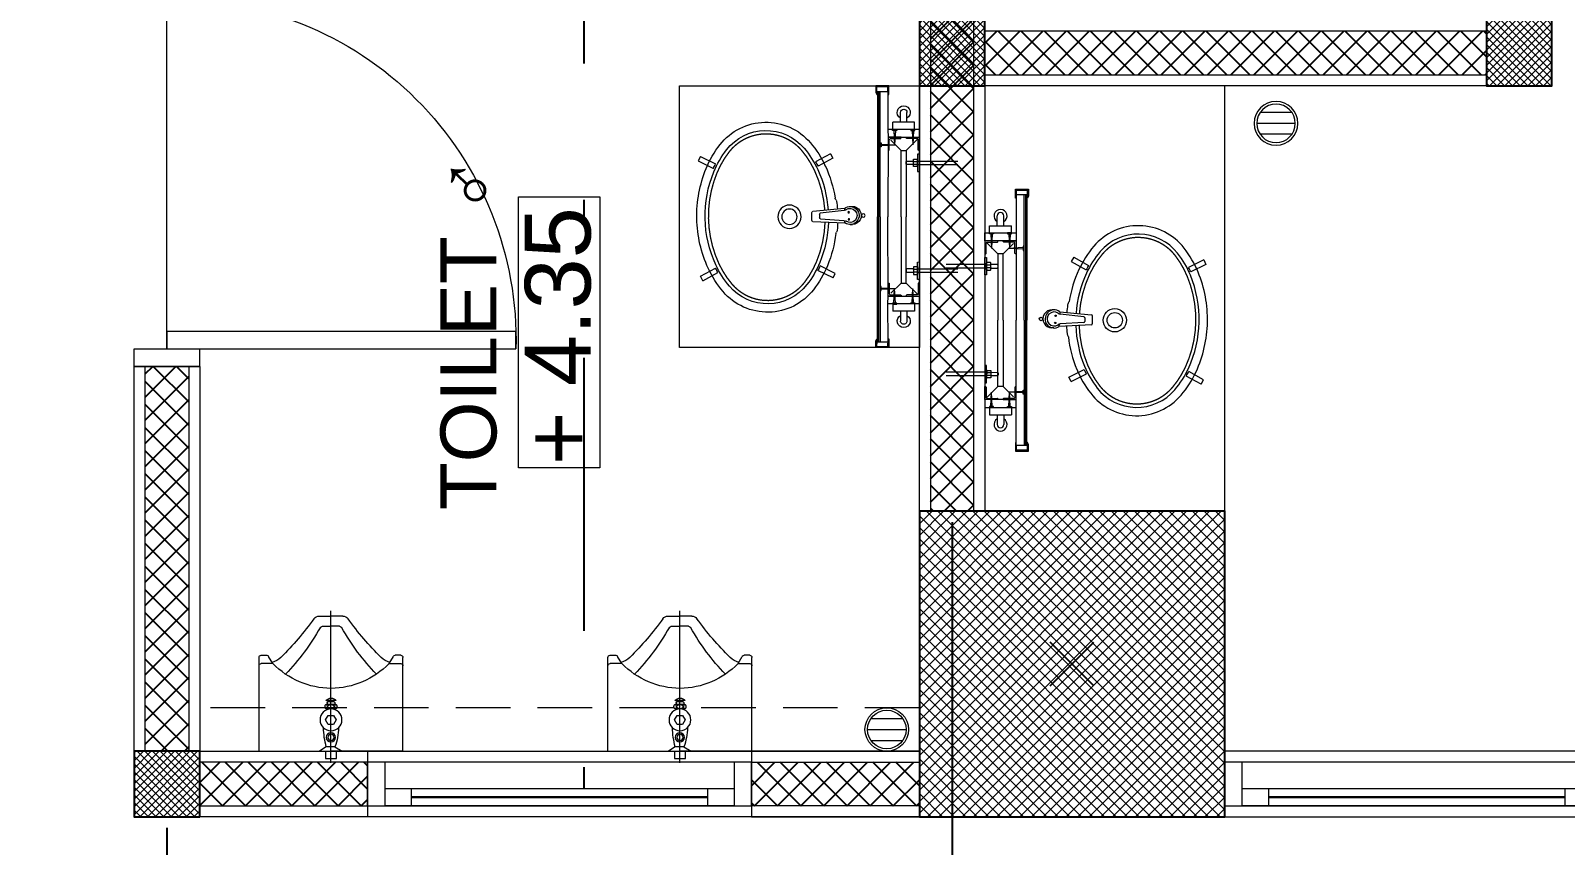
# Model space of a CAD drawing. Header units: inches. Extents: x 249 to 1192, y -18 to 440.
# Drawn here: x 509.22 to 516.26, y 191.81 to 195.54 of the extents above; entities that cross this region are included whole.
import ezdxf

# ---------------------------------------------------------------- set-up
doc = ezdxf.new("R2010")
doc.units = ezdxf.units.IN
doc.header["$MEASUREMENT"] = 0
doc.linetypes.add('DASHDOT', pattern=[1, 0.5, -0.25, 0, -0.25])
doc.linetypes.add('DASHED2', pattern=[0.375, 0.25, -0.125])
for name, color, linetype, lineweight in [('ARSIR BETON', 8, 'Continuous', 0), ('DIMENSI', 85, 'Continuous', 20), ('DINDING', 6, 'Continuous', 0), ('DINDING2', 137, 'Continuous', 20), ('KACA', 141, 'Continuous', 30), ('KUSEN', 16, 'Continuous', 15), ('SANITAIR', 6, 'Continuous', 9), ('TEXT (KET. RUANG)', 7, 'Continuous', 5), ('TEXT (KETERANGAN)', 7, 'Continuous', 25)]:
    doc.layers.add(name, color=color, linetype=linetype, lineweight=lineweight)
doc.layers.add('ARSIR DINDING', color=64, linetype='Continuous')
doc.layers.add('KOLOM', color=5, linetype='Continuous')
doc.styles.get("Standard").update_dxf_attribs({"font": 'arial.ttf'})
doc.dimstyles.new('UK. GDG PERTEMUAN', dxfattribs={"dimtxt": 0.5, "dimasz": 0.5, "dimexe": 0.5, "dimexo": 0.05, "dimgap": 0.1, "dimtad": 2, "dimdec": 0, "dimlfac": 100, "dimzin": 0, "dimdsep": 46, "dimtxsty": 'Standard', "dimblk": 'OBLIQUE', "dimcen": 0.09, "dimclrd": 8, "dimclre": 256, "dimclrt": 256, "dimadec": 0, "dimazin": 0, "dimtfac": 1, "dimtdec": 0, "dimtofl": 0, "dimtmove": 0, "dimatfit": 3, "dimldrblk": 'OBLIQUE', "dimfxl": 0, "dimtolj": 1, "dimtzin": 0, "dimarcsym": 0})

# ---------------------------------------------------------------- blocks, each defined once
blk = doc.blocks.new('toilet-dsr$0$PAKU')
for p in [(-1.6, 33.2), (1.6, 33.2)]:
    blk.add_line(p, (0, 0))
blk.add_lwpolyline([(-4.7, 33.2), (4.7, 33.2), (4.7, 35.5), (-4.7, 35.5)], close=True)
blk = doc.blocks.new('wastafel')
at = {"lineweight": 5, "ltscale": 0.5}
for p, q in [((4134.7724, 1540.4367), (4134.7611, 1540.4347)), ((4134.7611, 1540.4347), (4134.7672, 1540.3962)), ((4134.7724, 1540.4367), (4134.7785, 1540.3981)), ((4134.5438, 1540.2665), (4134.549, 1540.2767)), ((4134.5438, 1540.2665), (4134.579, 1540.2495)), ((4134.549, 1540.2767), (4134.584, 1540.2598)), ((4134.9455, 1540.187), (4134.9105, 1540.2039)), ((4134.9506, 1540.1972), (4134.9154, 1540.2142)), ((4134.9506, 1540.1972), (4134.9455, 1540.187)), ((4134.7221, 1540.0271), (4134.7159, 1540.0657)), ((4134.7334, 1540.029), (4134.7273, 1540.0675)), ((4134.7221, 1540.0271), (4134.7334, 1540.029))]:
    blk.add_line(p, q, dxfattribs=at)
for p, q in [((4135.1288, 1540.2069), (4134.9022, 1540.0308)), ((4135.1307, 1540.2045), (4134.9041, 1540.0284)), ((4135.1288, 1540.2069), (4135.1325, 1540.2022)), ((4135.0816, 1540.1259), (4135.0946, 1540.136)), ((4135.1253, 1540.0965), (4135.0946, 1540.136)), ((4135.1053, 1540.1222), (4135.1231, 1540.136)), ((4135.1145, 1540.1104), (4135.1323, 1540.1242)), ((4135.0554, 1540.0815), (4135.0595, 1540.1145)), ((4135.1123, 1540.0864), (4135.1253, 1540.0965)), ((4135.0627, 1540.072), (4135.0994, 1540.0674)), ((4134.6756, 1539.8546), (4134.9022, 1540.0308)), ((4134.6775, 1539.8522), (4134.9041, 1540.0284)), ((4135.0466, 1540.0395), (4135.0505, 1540.042)), ((4135.0476, 1540.0397), (4135.0535, 1540.0321)), ((4135.0501, 1540.0295), (4135.0621, 1540.0388)), ((4135.0525, 1540.0435), (4135.0584, 1540.0359)), ((4135.0528, 1540.0316), (4135.1096, 1539.9585)), ((4135.0591, 1540.0365), (4135.1159, 1539.9635)), ((4134.7658, 1539.8804), (4134.7528, 1539.8703)), ((4134.7835, 1539.8308), (4134.7528, 1539.8703)), ((4134.8154, 1539.8948), (4134.7823, 1539.899)), ((4134.8227, 1539.8854), (4134.8181, 1539.8487)), ((4134.8529, 1539.8883), (4134.8588, 1539.8807)), ((4134.8582, 1539.893), (4134.8548, 1539.8898)), ((4134.8671, 1539.8871), (4134.8551, 1539.8778)), ((4134.8577, 1539.8921), (4134.8637, 1539.8845)), ((4134.858, 1539.8801), (4134.9148, 1539.8071)), ((4134.8644, 1539.885), (4134.9211, 1539.812)), ((4134.6756, 1539.8546), (4134.6793, 1539.8499)), ((4134.7636, 1539.8565), (4134.7458, 1539.8427)), ((4134.7728, 1539.8446), (4134.755, 1539.8308)), ((4134.7965, 1539.8409), (4134.7835, 1539.8308))]:
    blk.add_line(p, q)
at = {"lineweight": 5}
for p, q in [((4134.8165, 1540.1547), (4134.8018, 1540.1437)), ((4134.8197, 1540.1543), (4134.8674, 1540.0984)), ((4134.8406, 1540.0788), (4134.8013, 1540.1406)), ((4134.8438, 1540.0826), (4134.8152, 1540.1293)), ((4134.8158, 1540.1323), (4134.8228, 1540.1375)), ((4134.8259, 1540.1372), (4134.8618, 1540.0968)), ((4134.8715, 1540.1254), (4134.872, 1540.1269)), ((4134.8137, 1540.0823), (4134.8121, 1540.0822)), ((4134.8406, 1540.0788), (4134.8444, 1540.0816)), ((4134.8674, 1540.0984), (4134.8634, 1540.0954)), ((4134.8778, 1540.091), (4134.8808, 1540.087)), ((4134.8447, 1540.0663), (4134.8477, 1540.0622))]:
    blk.add_line(p, q, dxfattribs=at)
at = {"const_width": 0.00306}
for points in [[(4134.6674, 1540.3391, -0.102908), (4134.7633, 1540.3837)], [(4134.7633, 1540.3837, -0.068407), (4134.8193, 1540.3889)], [(4134.8193, 1540.3889, -0.225565), (4134.9004, 1540.3459)], [(4134.5972, 1540.2599, -0.102908), (4134.6674, 1540.3391)], [(4134.9004, 1540.3459, -0.225565), (4134.9183, 1540.2559)], [(4134.5761, 1540.2079, -0.068407), (4134.5972, 1540.2599)], [(4134.9183, 1540.2559, -0.068407), (4134.8973, 1540.2038)], [(4134.5941, 1540.1178, -0.225565), (4134.5761, 1540.2079)], [(4134.8973, 1540.2038, -0.089645), (4134.8378, 1540.1331)], [(4134.6752, 1540.0748, -0.225565), (4134.5941, 1540.1178)], [(4134.8163, 1540.117, -0.090064), (4134.7311, 1540.0801)], [(4134.7311, 1540.0801, -0.068407), (4134.6752, 1540.0748)]]:
    blk.add_lwpolyline(points, format="xyb", dxfattribs=at)
for points in [[(4134.9059, 1540.026), (4135.1325, 1540.2022), (4135.1435, 1540.188), (4135.0748, 1540.1346)], [(4135.0606, 1540.1235), (4134.9169, 1540.0118)], [(4134.9354, 1539.9881), (4135.0554, 1540.0815), (4135.0627, 1540.072), (4134.9427, 1539.9787)], [(4134.9059, 1540.026), (4134.6793, 1539.8499), (4134.6904, 1539.8357), (4134.7591, 1539.8891)], [(4134.7733, 1539.9001), (4134.9169, 1540.0118)], [(4134.9354, 1539.9881), (4134.8154, 1539.8948), (4134.8227, 1539.8854), (4134.9427, 1539.9787)]]:
    blk.add_lwpolyline(points)
for points in [[(4135.155, 1540.1944), (4135.1366, 1540.2181), (4135.1245, 1540.2087), (4135.1221, 1540.2041), (4135.1239, 1540.2032), (4135.1261, 1540.2074), (4135.1362, 1540.2153), (4135.1522, 1540.1948), (4135.138, 1540.1837), (4135.1392, 1540.1821)], [(4135.1362, 1540.2153), (4135.1276, 1540.2085), (4135.1435, 1540.188), (4135.1522, 1540.1948)], [(4135.119, 1540.0778), (4135.0748, 1540.1346), (4135.0606, 1540.1235), (4135.1048, 1540.0667)], [(4135.0745, 1540.0432), (4135.072, 1540.0464), (4135.0405, 1540.022), (4135.043, 1540.0187)], [(4134.8033, 1539.8322), (4134.7591, 1539.8891), (4134.7733, 1539.9001), (4134.8175, 1539.8433)], [(4134.8478, 1539.8668), (4134.8452, 1539.8701), (4134.8767, 1539.8946), (4134.8792, 1539.8913)], [(4134.6813, 1539.8261), (4134.6629, 1539.8498), (4134.675, 1539.8592), (4134.6801, 1539.8603), (4134.6805, 1539.8584), (4134.6759, 1539.8573), (4134.6657, 1539.8494), (4134.6817, 1539.8289), (4134.6959, 1539.84), (4134.6971, 1539.8384)], [(4134.6657, 1539.8494), (4134.6744, 1539.8562), (4134.6904, 1539.8357), (4134.6817, 1539.8289)]]:
    blk.add_lwpolyline(points, close=True)
for points in [[(4135.0756, 1540.0994, 0.414214), (4135.0781, 1540.0991), (4135.079, 1540.0999), (4135.0606, 1540.1235), (4135.0369, 1540.1051), (4135.0377, 1540.1042, 0.414214), (4135.0402, 1540.1039), (4135.0577, 1540.1175, -0.414214), (4135.0619, 1540.117)], [(4135.0851, 1540.0871, -0.414214), (4135.0855, 1540.0897), (4135.0864, 1540.0904), (4135.1048, 1540.0667), (4135.0811, 1540.0483), (4135.0804, 1540.0492, -0.414214), (4135.0807, 1540.0518), (4135.0982, 1540.0654, 0.414214), (4135.0988, 1540.0696)], [(4134.7929, 1539.8797, -0.414214), (4134.7926, 1539.8772), (4134.7917, 1539.8764), (4134.7733, 1539.9001), (4134.797, 1539.9185), (4134.7977, 1539.9176, -0.414214), (4134.7974, 1539.9151), (4134.7798, 1539.9014, 0.414214), (4134.7793, 1539.8972)], [(4134.8025, 1539.8674, 0.414214), (4134.8, 1539.8677), (4134.7991, 1539.867), (4134.8175, 1539.8433), (4134.8411, 1539.8617), (4134.8404, 1539.8626, 0.414214), (4134.8379, 1539.863), (4134.8204, 1539.8493, -0.414214), (4134.8162, 1539.8499)]]:
    blk.add_lwpolyline(points, format="xyb", close=True)
for points in [[(4135.0469, 1540.0392), (4135.038, 1540.0506, -0.414214), (4135.0384, 1540.0534), (4135.0415, 1540.0558, -0.414214), (4135.0443, 1540.0555), (4135.0532, 1540.0441)], [(4135.0487, 1540.0296), (4135.044, 1540.0357, -0.414214), (4135.0442, 1540.0371), (4135.0562, 1540.0464, -0.414214), (4135.0576, 1540.0462), (4135.0623, 1540.0402)], [(4134.8584, 1539.8926), (4134.8496, 1539.904, 0.414214), (4134.8468, 1539.9044), (4134.8436, 1539.9019, 0.414214), (4134.8433, 1539.8991), (4134.8521, 1539.8877)], [(4134.8672, 1539.8885), (4134.8625, 1539.8946, 0.414214), (4134.8611, 1539.8947), (4134.8491, 1539.8854, 0.414214), (4134.849, 1539.884), (4134.8536, 1539.878)]]:
    blk.add_lwpolyline(points, format="xyb")
at = {"lineweight": 5}
for centre, radius in [((4134.7783, 1540.1902), 0.0267), ((4134.7783, 1540.1902), 0.0176), ((4134.8669, 1540.0863), 0.00161), ((4134.8535, 1540.0767), 0.00161), ((4134.8799, 1540.0547), 0.00401)]:
    blk.add_circle(centre, radius, dxfattribs=at)
for centre, radius, start, end in [((4134.8225, 1540.1308), 0.2865, 103.172, 126.6741), ((4134.8103, 1540.1828), 0.233, 87.5187, 103.172), ((4134.8067, 1540.1853), 0.2147, 97.5512, 100.61), ((4134.8146, 1540.282), 0.1337, 36.6741, 87.5187), ((4134.8146, 1540.282), 0.1337, 345.8294, 36.6741), ((4134.8225, 1540.1308), 0.2865, 126.6741, 150.1761), ((4134.7761, 1540.1574), 0.233, 150.1761, 165.8294), ((4134.7748, 1540.1615), 0.2147, 152.7381, 155.797), ((4134.7183, 1540.3064), 0.233, 330.1761, 345.8294), ((4134.6798, 1540.1817), 0.1337, 165.8294, 216.6741), ((4134.672, 1540.333), 0.2865, 314.8042, 330.1761), ((4134.7196, 1540.3022), 0.2147, 332.7381, 335.797), ((4134.8179, 1540.1528), 0.00229, 40.515, 126.6741), ((4134.8032, 1540.1419), 0.00229, 126.6741, 212.4322), ((4134.8172, 1540.1305), 0.00229, 126.6741, 211.548), ((4134.8242, 1540.1357), 0.00229, 41.6149, 126.6741), ((4134.6765, 1540.3268), 0.2811, 309.8533, 313.3843), ((4134.8643, 1540.128), 0.00764, 314.1265, 339.7577), ((4134.8792, 1540.1243), 0.00764, 134.8042, 159.7577), ((4134.6798, 1540.1817), 0.1337, 216.6741, 267.5187), ((4134.672, 1540.333), 0.2865, 283.172, 298.5491), ((4134.8125, 1540.0746), 0.00764, 93.1874, 118.5491), ((4134.8132, 1540.09), 0.00764, 273.5904, 299.2216), ((4134.6765, 1540.3268), 0.2811, 299.9638, 303.5415), ((4134.8613, 1540.0787), 0.0207, 179.7954, 72.5897), ((4134.836, 1540.0779), 0.00917, 1.8939, 31.548), ((4134.8613, 1540.0787), 0.0161, 181.8939, 72.9819), ((4134.8643, 1540.0746), 0.0207, 216.4643, 36.6436), ((4134.8687, 1540.1029), 0.00917, 221.6149, 252.9819), ((4134.6841, 1540.2809), 0.233, 267.5187, 283.172), ((4134.6877, 1540.2785), 0.2147, 277.5512, 280.61)]:
    blk.add_arc(centre, radius, start, end, dxfattribs=at)
at = {"lineweight": 5, "ltscale": 0.6}
for centre, radius, start, end in [((4134.8103, 1540.1828), 0.2139, 87.5187, 103.172), ((4134.8225, 1540.1308), 0.2674, 103.172, 126.6741), ((4134.8146, 1540.282), 0.1146, 36.6741, 87.5187), ((4134.8225, 1540.1308), 0.2674, 126.6741, 150.1761), ((4134.8146, 1540.282), 0.1146, 345.8294, 36.6741), ((4134.7761, 1540.1574), 0.2139, 150.1761, 165.8294), ((4134.7183, 1540.3064), 0.2139, 330.1761, 345.8294), ((4134.6798, 1540.1817), 0.1146, 165.8294, 216.6741), ((4134.672, 1540.333), 0.2674, 309.7096, 330.1761), ((4134.6798, 1540.1817), 0.1146, 216.6741, 267.5187), ((4134.672, 1540.333), 0.2674, 283.172, 303.7197), ((4134.6841, 1540.2809), 0.2139, 267.5187, 283.172)]:
    blk.add_arc(centre, radius, start, end, dxfattribs=at)
for centre, radius, start, end in [((4135.1277, 1540.1301), 0.015, 247.8672, 187.8672), ((4135.1277, 1540.1301), 0.0075, 307.8672, 127.8672), ((4135.0495, 1540.0302), 0.001, 217.8672, 307.8672), ((4135.0615, 1540.0396), 0.001, 307.8672, 37.8672), ((4134.8544, 1539.8786), 0.001, 217.8672, 307.8672), ((4134.8664, 1539.8879), 0.001, 307.8672, 37.8672), ((4134.7504, 1539.8367), 0.015, 67.8672, 7.8672), ((4134.7504, 1539.8367), 0.0075, 127.8672, 307.8672)]:
    blk.add_arc(centre, radius, start, end)
at = {"extrusion": (6.49561e-14, 5.05073e-14, -1), "zscale": -0.001}
for p, xscale, yscale, rotation in [((-4135.0577, 1540.0991), 0.001000000000340506, 0.001000000000340506, 322.1327731584879), ((-4135.0562, 1540.1008), 0.001000000000069823, 0.001000000000069823, 52.13277315848794)]:
    blk.add_blockref('toilet-dsr$0$PAKU', p, dxfattribs=dict(at, xscale=xscale, yscale=yscale, rotation=rotation))
for p, xscale, yscale, zscale, rotation in [((4135.0816, 1540.068), 0.001000000000069823, 0.001000000000069823, 0.001000000000069823, 307.8672268415121), ((4134.7977, 1539.8969), 0.001000000000340506, 0.001000000000340506, 0.001000000000340506, 37.86722684151209), ((4134.7964, 1539.8988), 0.001000000000069823, 0.001000000000069823, 0.001000000000069823, 127.8672268415121)]:
    blk.add_blockref('toilet-dsr$0$PAKU', p, dxfattribs=dict(xscale=xscale, yscale=yscale, zscale=zscale, rotation=rotation))
at = {"extrusion": (-6.49561e-14, -5.05073e-14, -1), "xscale": 0.001000000000069823, "yscale": 0.001000000000069823, "zscale": -0.001, "rotation": 232.1327731584879}
blk.add_blockref('toilet-dsr$0$PAKU', (-4134.8219, 1539.8661), dxfattribs=at)
blk = doc.blocks.new('URINOIR')
for p, q in [((439.1, 160.56), (439.1, 162.23)), ((439.1, 162.23), (441.64, 162.23)), ((440.37, 163.17), (440.37, 128.38)), ((441.64, 162.23), (441.64, 160.56)), ((423.87, 160.56), (423.87, 139.05)), ((423.87, 160.56), (440.37, 160.56)), ((439.29, 159.53), (437.72, 160.56)), ((441.27, 159.53), (439.29, 159.53)), ((456.87, 160.56), (440.37, 160.56)), ((441.27, 159.53), (442.94, 160.56)), ((456.87, 160.56), (456.87, 139.05)), ((441.59, 148.88), (439.22, 148.88)), ((441.49, 150.82), (439.26, 150.82)), ((441.49, 149.84), (439.26, 149.84)), ((439.47, 149.36), (439.47, 149.84)), ((441.12, 149.24), (439.59, 149.24)), ((440.11, 148.88), (440.11, 149.24)), ((440.64, 148.88), (440.64, 149.24)), ((441.24, 149.36), (441.24, 149.84)), ((427.04, 140.45), (424.37, 140.45)), ((424.37, 138.55), (425.64, 138.55)), ((427.04, 140.45), (426.07, 138.8)), ((453.69, 140.45), (456.37, 140.45)), ((453.69, 140.45), (454.67, 138.8)), ((456.37, 138.55), (455.1, 138.55)), ((438.39, 131.92), (440.37, 131.92)), ((442.34, 131.92), (440.37, 131.92)), ((437.67, 129.56), (440.37, 129.56)), ((443.07, 129.56), (440.37, 129.56))]:
    blk.add_line(p, q)
blk.add_lwpolyline([(439.72, 154.43), (439.11, 153.37), (439.72, 152.32), (440.93, 152.32), (441.54, 153.37), (440.93, 154.43)], close=True)
for points in [[(439.26, 149.84, 0.164804), (439.35, 149.87, 0.105758), (439.45, 149.98, 0.068984), (439.5, 150.13, 0.055178), (439.53, 150.32, 0.055178), (439.51, 150.52, 0.068984), (439.45, 150.67, 0.105758), (439.36, 150.79, 0.164804), (439.27, 150.82, 0.164804), (439.18, 150.79, 0.105758), (439.08, 150.68, 0.068984), (439.02, 150.53, 0.055178), (439, 150.33, 0.055178), (439.02, 150.13, 0.068984), (439.07, 149.98, 0.105758), (439.16, 149.87, 0.164804)], [(440.37, 150.82, 0.070821), (440.09, 150.78, 0.082428), (439.87, 150.68, 0.106823), (439.72, 150.51, 0.13413), (439.67, 150.33, 0.13413), (439.72, 150.15, 0.106823), (439.87, 149.98, 0.082428), (440.09, 149.88, 0.070821), (440.37, 149.84, 0.070821), (440.65, 149.88, 0.082428), (440.87, 149.98, 0.106823), (441.02, 150.15, 0.13413), (441.07, 150.33, 0.13413), (441.02, 150.51, 0.106823), (440.87, 150.68, 0.082428), (440.65, 150.78, 0.070821)], [(441.48, 149.84, 0.164804), (441.57, 149.87, 0.105758), (441.67, 149.98, 0.068984), (441.73, 150.13, 0.055178), (441.75, 150.32, 0.055178), (441.73, 150.52, 0.068984), (441.68, 150.67, 0.105758), (441.59, 150.79, 0.164804), (441.49, 150.82, 0.164804), (441.4, 150.79, 0.105758), (441.3, 150.68, 0.068984), (441.25, 150.53, 0.055178), (441.22, 150.33, 0.055178), (441.24, 150.13, 0.068984), (441.3, 149.98, 0.105758), (441.39, 149.87, 0.164804)]]:
    blk.add_lwpolyline(points, format="xyb", close=True)
for centre, radius in [((440.35, 157.36), 1.06), ((440.37, 153.36), 2.5), ((440.37, 157.37), 0.723)]:
    blk.add_circle(centre, radius)
for centre, radius, start, end in [((459.39, 154.32), 20.77, 165.4703, 177.6692), ((428.35, 154.85), 13.75, 1.3482, 19.9236), ((440.41, 149.99), 1.62, 223.0169, 316.9831), ((439.59, 149.36), 0.119, 180, 270), ((441.12, 149.36), 0.119, 270, 0), ((440.49, 127.4), 18.73, 90.3578, 135.8523), ((440.25, 127.4), 18.73, 44.1477, 89.6422), ((424.37, 140.95), 0.5, 180, 270), ((392.72, 106.92), 51.77, 29.2664, 44.0164), ((488.02, 106.92), 51.77, 135.9836, 150.7336), ((456.37, 140.95), 0.5, 270, 0), ((424.37, 139.05), 0.5, 180, 270), ((425.64, 139.05), 0.5, 270, 329.4141), ((425.24, 134.93), 5.5, 48.5821, 72.6398), ((378.99, 88.75), 70.85, 35.7821, 45.2346), ((501.75, 88.75), 70.85, 134.7654, 144.2179), ((455.49, 134.93), 5.5, 107.3602, 131.4179), ((455.1, 139.05), 0.5, 210.5859, 270), ((456.37, 139.05), 0.5, 270, 0), ((437.67, 131.04), 1.48, 215.7821, 270), ((438.39, 132.51), 0.593, 209.2664, 270), ((442.34, 132.51), 0.593, 270, 330.7336), ((443.07, 131.04), 1.48, 270, 324.2179)]:
    blk.add_arc(centre, radius, start, end)
blk = doc.blocks.new('P2')
for points in [[(278.9434, 273.0586), (278.9434, 273.0186), (279.0934, 273.0186), (279.0934, 273.0586)], [(278.9434, 272.1784), (278.9434, 272.2184), (279.0934, 272.2184), (279.0934, 272.1784)]]:
    blk.add_lwpolyline(points, close=True)
for points in [[(279.0184, 273.0186), (279.0184, 272.2186)], [(279.0184, 273.0186), (279.8184, 273.0186), (279.8184, 272.9786), (279.0184, 272.9786), (279.0184, 273.0186)]]:
    blk.add_lwpolyline(points)
blk.add_arc((279.0384, 272.9986), 0.7803, 268.5312, 1.4688)
blk = doc.blocks.new('*X38')
at = {"color": 0}
for p, q in [((18.4987, 19.2176), (18.5717, 19.2176)), ((18.491, 19.1926), (18.5795, 19.1926)), ((18.4987, 19.1676), (18.5717, 19.1676))]:
    blk.add_line(p, q, dxfattribs=at)
blk = doc.blocks.new('SFLOOR')
for radius in [0.05, 0.0442]:
    blk.add_circle((0, 0), radius)
blk.add_blockref('*X38', (-18.5352, -19.1926))
blk = doc.blocks.new('BV1')
at = {"layer": 'KACA'}
blk.add_lwpolyline([(663.9865, 113.1112), (663.9865, 112.4312)], dxfattribs=at)
at = {"layer": 'KUSEN'}
for points in [[(663.9665, 113.1712), (664.0665, 113.1712), (664.0665, 113.2112), (663.9665, 113.2112)], [(663.9665, 112.3312), (664.0665, 112.3312), (664.0665, 113.2112), (663.9665, 113.2112)], [(663.9665, 112.3312), (664.0665, 112.3312), (664.0665, 112.3712), (663.9665, 112.3712)]]:
    blk.add_lwpolyline(points, close=True, dxfattribs=at)
for points in [[(663.9665, 112.3712), (663.9665, 113.1712), (664.0065, 113.1712), (664.0065, 112.3712), (663.9665, 112.3712)], [(663.9665, 113.1112), (663.9665, 113.1712), (664.0065, 113.1712), (664.0065, 113.1112), (663.9665, 113.1112)], [(663.9665, 112.3712), (663.9665, 112.4312), (664.0065, 112.4312), (664.0065, 112.3712), (663.9665, 112.3712)]]:
    blk.add_lwpolyline(points, dxfattribs=at)
blk = doc.blocks.new('K1')
at = {"layer": 'ARSIR BETON'}
h = blk.add_hatch(dxfattribs=at)
h.set_pattern_fill('ANSI37', color=256, scale=0.15, style=0)
h.set_pattern_definition([(45, (258.37489, 277.120751), (-0.01325825, 0.01325825), []), (135, (258.37489, 277.120751), (-0.01325825, -0.01325825), [])])
h.paths.add_polyline_path([(259.1249, 277.1708), (259.1249, 277.8708), (258.4249, 277.8708), (258.4249, 277.1708)])
at = {"layer": 'KOLOM'}
blk.add_lwpolyline([(258.4249, 277.1708), (259.1249, 277.1708), (259.1249, 277.8708), (258.4249, 277.8708)], close=True, dxfattribs=at)
for points in [[(258.7249, 277.5708), (258.8249, 277.4708)], [(258.7249, 277.4708), (258.8249, 277.5708)]]:
    blk.add_lwpolyline(points, dxfattribs=at)
blk = doc.blocks.new('K15')
at = {"layer": 'ARSIR BETON'}
h = blk.add_hatch(dxfattribs=at)
h.set_pattern_fill('ANSI37', color=256, scale=0.1, angle=180, style=0)
h.set_pattern_definition([(225, (665.191469, 113.346442), (0.0088388, -0.00883884), []), (315, (665.191469, 113.346442), (0.00883884, 0.0088388), [])])
h.paths.add_polyline_path([(665.3165, 113.4964), (665.2665, 113.4964), (665.2665, 113.3464), (665.3165, 113.3464)])
h.paths.add_polyline_path([(665.2665, 113.4964), (665.2165, 113.4964), (665.2165, 113.3464), (665.2665, 113.3464)])
h.paths.add_polyline_path([(665.2165, 113.4964), (665.1915, 113.4964), (665.1915, 113.3464), (665.2165, 113.3464)])
h.paths.add_polyline_path([(665.3415, 113.4964), (665.3165, 113.4964), (665.3165, 113.4964), (665.3165, 113.3464), (665.3415, 113.3464)])
at = {"layer": 'KOLOM'}
blk.add_lwpolyline([(665.1915, 113.3464), (665.3415, 113.3464), (665.3415, 113.4964), (665.1915, 113.4964)], close=True, dxfattribs=at)
blk = doc.blocks.new('K2')
at = {"layer": 'ARSIR BETON'}
h = blk.add_hatch(dxfattribs=at)
h.set_pattern_fill('ANSI37', color=256, scale=0.1, style=0)
h.set_pattern_definition([(45, (-38.743626, 268.082874), (-0.0088388, 0.0088388), []), (135, (-38.743626, 268.082874), (-0.0088388, -0.0088388), [])])
h.paths.add_polyline_path([(-38.5936, 268.2329), (-38.7436, 268.2329), (-38.7436, 268.0829), (-38.5936, 268.0829)])
at = {"layer": 'KOLOM'}
blk.add_lwpolyline([(-38.7436, 268.0829), (-38.5936, 268.0829), (-38.5936, 268.2329), (-38.7436, 268.2329)], close=True, dxfattribs=at)
blk = doc.blocks.new('+4.35')
at = {"layer": 'TEXT (KET. RUANG)', "color": 1}
blk.add_lwpolyline([(653.1532, 119.0567), (653.7744, 119.0567), (653.7744, 118.8702), (653.1532, 118.8702)], close=True, dxfattribs=at)
at = {"layer": 'TEXT (KET. RUANG)'}
blk.add_text('+ 4.35', height=0.15075, dxfattribs=at).set_placement((653.1591, 118.8918))
blk = doc.blocks.new('TOILET LT.2')
at = {"layer": 'ARSIR DINDING'}
h = blk.add_hatch(dxfattribs=at)
h.set_pattern_fill('ANSI37', color=256, scale=0.3, style=0)
h.set_pattern_definition([(45, (653.053678, 118.01291), (-0.0265165, 0.0265165), []), (135, (653.053678, 118.01291), (-0.0265165, -0.0265165), [])])
h.paths.add_polyline_path([(653.0537, 118.0129), (656.6287, 118.0129), (656.6287, 118.1129), (653.0537, 118.1129)])
at = {"layer": 'DINDING'}
for points in [[(652.5037, 119.9379), (653.3858, 119.9379), (653.3858, 119.7879), (652.5037, 119.7879)], [(652.3537, 119.7879), (652.5037, 119.7879), (652.5037, 119.4029), (652.3537, 119.4029)], [(652.3537, 118.1379), (652.5037, 118.1379), (652.5037, 118.5229), (652.3537, 118.5229)], [(656.6287, 117.9879), (653.0537, 117.9879), (653.0537, 118.1379), (656.6287, 118.1379)], [(654.0287, 117.9879), (654.1787, 117.9879), (654.1787, 116.8379), (654.0287, 116.8379)], [(652.3537, 116.5579), (652.5037, 116.5579), (652.5037, 117.4379), (652.3537, 117.4379)]]:
    blk.add_lwpolyline(points, close=True, dxfattribs=at)
at = {"layer": 'DINDING2'}
for points in [[(653.3858, 119.8129), (652.5037, 119.8129), (652.5037, 119.9129), (653.3858, 119.9129)], [(652.3537, 119.7879), (652.5037, 119.7879), (652.5037, 118.1379), (652.3537, 118.1379)], [(652.3787, 119.4029), (652.4787, 119.4029), (652.4787, 119.7879), (652.3787, 119.7879)], [(652.3787, 118.5229), (652.4787, 118.5229), (652.4787, 118.1379), (652.3787, 118.1379)], [(653.0537, 118.0129), (656.6287, 118.0129), (656.6287, 118.1129), (653.0537, 118.1129)], [(654.0537, 116.8379), (654.1537, 116.8379), (654.1537, 117.9879), (654.0537, 117.9879)]]:
    blk.add_lwpolyline(points, close=True, dxfattribs=at)
at = {"layer": 'DINDING2', "linetype": 'DASHED2', "ltscale": 0.5}
blk.add_lwpolyline([(652.6037, 118.1381), (652.6037, 119.7881)], dxfattribs=at)
at = {"layer": 'SANITAIR', "lineweight": 5}
for points in [[(654.0287, 118.1379), (653.4287, 118.1379), (653.4287, 118.6879), (654.0287, 118.6879)], [(653.0537, 117.4379), (654.0287, 117.4379), (654.0287, 117.9879), (653.0537, 117.9879)]]:
    blk.add_lwpolyline(points, close=True, dxfattribs=at)
at = {"rotation": 179.9999724896534}
for p in [(615.4352, 386.2208), (615.4352, 384.9208)]:
    blk.add_blockref('K2', p, dxfattribs=at)
at = {"layer": 'DINDING2'}
for name, p in [('K15', (-12.8378, 6.4415)), ('BV1', (-11.5878, 6.1917)), ('+4.35', (0, 0)), ('BV1', (-11.5878, 4.2267))]:
    blk.add_blockref(name, p, dxfattribs=at)
at = {"layer": 'KOLOM'}
blk.add_blockref('K1', (393.9288, -159.7328), dxfattribs=at)
at = {"layer": 'KUSEN', "xscale": -1, "rotation": 90}
blk.add_blockref('P2', (926.4444, 398.8814), dxfattribs=at)
at = {"layer": 'SANITAIR', "xscale": -0.01, "yscale": 0.01, "zscale": 0.01, "rotation": 90}
for p in [(654.1093, 123.8906), (654.1093, 123.0906)]:
    blk.add_blockref('URINOIR', p, dxfattribs=at)
at = {"layer": 'SANITAIR', "lineweight": 5, "xscale": -1, "rotation": 37.87294131040704}
blk.add_blockref('wastafel', (4863.1575, 1441.0416), dxfattribs=at)
at = {"layer": 'SANITAIR', "rotation": 270.0000275103466}
blk.add_blockref('SFLOOR', (652.5537, 118.2127), dxfattribs=at)
at = {"layer": 'SANITAIR', "lineweight": 5, "rotation": 142.1270586895929}
blk.add_blockref('wastafel', (4862.9203, -1204.9157), dxfattribs=at)
at = {"layer": 'SANITAIR', "xscale": -1, "rotation": 270}
blk.add_blockref('SFLOOR', (653.9426, 117.3204), dxfattribs=at)
at = {"layer": 'TEXT (KET. RUANG)'}
blk.add_text('TOILET ♂ ', height=0.12839, dxfattribs=at).set_placement((653.0564, 119.1076))
blk = doc.blocks.new('_Oblique')
at = {"color": 0, "linetype": 'ByBlock', "lineweight": -2}
blk.add_line((-0.5, -0.5), (0.5, 0.5), dxfattribs=at)
blk = doc.blocks.new('*D348')
at = {"layer": 'DEFPOINTS', "color": 0}
for p in [(513.4445, 193.3409), (509.8445, 191.9409), (513.4445, 191.1936)]:
    blk.add_point(p, dxfattribs=at)
at = {"layer": 'DIMENSI', "lineweight": -2}
for p, q in [((513.4445, 193.2909), (513.4445, 191.0936)), ((509.8445, 191.8909), (509.8445, 191.0936))]:
    blk.add_line(p, q, dxfattribs=at)
at = {"layer": 'DIMENSI', "color": 8, "lineweight": -2}
blk.add_line((509.8445, 191.1936), (513.4445, 191.1936), dxfattribs=at)
at = {"layer": 'DIMENSI', "color": 8, "lineweight": -2, "xscale": 0.3, "yscale": 0.3, "zscale": 0.3, "rotation": 180}
blk.add_blockref('_Oblique', (509.8445, 191.1936), dxfattribs=at)
at = {"layer": 'DIMENSI', "color": 8, "lineweight": -2, "xscale": 0.3, "yscale": 0.3, "zscale": 0.3}
blk.add_blockref('_Oblique', (513.4445, 191.1936), dxfattribs=at)
at = {"layer": 'DIMENSI', "insert": (511.6445, 190.9149), "char_height": 0.35, "attachment_point": 5}
blk.add_mtext('\\A1;180.0', dxfattribs=at)
blk = doc.blocks.new('*D349')
at = {"layer": 'DEFPOINTS', "color": 0}
for p in [(513.4445, 191.9409), (518.4445, 191.9409), (518.4445, 191.1936)]:
    blk.add_point(p, dxfattribs=at)
at = {"layer": 'DIMENSI', "lineweight": -2}
for p, q in [((513.4445, 191.8909), (513.4445, 191.0936)), ((518.4445, 191.8909), (518.4445, 191.0936))]:
    blk.add_line(p, q, dxfattribs=at)
at = {"layer": 'DIMENSI', "color": 8, "lineweight": -2}
blk.add_line((513.4445, 191.1936), (518.4445, 191.1936), dxfattribs=at)
at = {"layer": 'DIMENSI', "color": 8, "lineweight": -2, "xscale": 0.3, "yscale": 0.3, "zscale": 0.3, "rotation": 180}
blk.add_blockref('_Oblique', (513.4445, 191.1936), dxfattribs=at)
at = {"layer": 'DIMENSI', "color": 8, "lineweight": -2, "xscale": 0.3, "yscale": 0.3, "zscale": 0.3}
blk.add_blockref('_Oblique', (518.4445, 191.1936), dxfattribs=at)
at = {"layer": 'DIMENSI', "insert": (515.9445, 190.9149), "char_height": 0.35, "attachment_point": 5}
blk.add_mtext('\\A1;250.0', dxfattribs=at)
blk = doc.blocks.new('*D350')
at = {"layer": 'DEFPOINTS', "color": 0}
for p in [(507.9445, 191.9409), (509.8445, 191.9409), (507.9445, 191.1936)]:
    blk.add_point(p, dxfattribs=at)
at = {"layer": 'DIMENSI', "lineweight": -2}
for p, q in [((507.9445, 191.8909), (507.9445, 191.0936)), ((509.8445, 191.8909), (509.8445, 191.0936))]:
    blk.add_line(p, q, dxfattribs=at)
at = {"layer": 'DIMENSI', "color": 8, "lineweight": -2}
blk.add_line((509.8445, 191.1936), (507.9445, 191.1936), dxfattribs=at)
at = {"layer": 'DIMENSI', "color": 8, "lineweight": -2, "xscale": 0.3, "yscale": 0.3, "zscale": 0.3, "rotation": 180}
blk.add_blockref('_Oblique', (507.9445, 191.1936), dxfattribs=at)
at = {"layer": 'DIMENSI', "color": 8, "lineweight": -2, "xscale": 0.3, "yscale": 0.3, "zscale": 0.3}
blk.add_blockref('_Oblique', (509.8445, 191.1936), dxfattribs=at)
at = {"layer": 'DIMENSI', "insert": (508.8945, 190.9149), "char_height": 0.35, "attachment_point": 5}
blk.add_mtext('\\A1;95.0', dxfattribs=at)
blk = doc.blocks.new('*D351')
at = {"layer": 'DEFPOINTS', "color": 0}
for p in [(507.9445, 191.9409), (518.4445, 191.9409), (518.4445, 190.3736)]:
    blk.add_point(p, dxfattribs=at)
at = {"layer": 'DIMENSI', "lineweight": -2}
for p, q in [((507.9445, 191.8909), (507.9445, 190.2736)), ((518.4445, 191.8909), (518.4445, 190.2736))]:
    blk.add_line(p, q, dxfattribs=at)
at = {"layer": 'DIMENSI', "color": 8, "lineweight": -2}
blk.add_line((507.9445, 190.3736), (518.4445, 190.3736), dxfattribs=at)
at = {"layer": 'DIMENSI', "color": 8, "lineweight": -2, "xscale": 0.3, "yscale": 0.3, "zscale": 0.3, "rotation": 180}
blk.add_blockref('_Oblique', (507.9445, 190.3736), dxfattribs=at)
at = {"layer": 'DIMENSI', "color": 8, "lineweight": -2, "xscale": 0.3, "yscale": 0.3, "zscale": 0.3}
blk.add_blockref('_Oblique', (518.4445, 190.3736), dxfattribs=at)
at = {"layer": 'DIMENSI', "insert": (513.1945, 190.0949), "char_height": 0.35, "attachment_point": 5}
blk.add_mtext('\\A1;525.0', dxfattribs=at)

msp = doc.modelspace()

# ---------------------------------------------------------------- hatches: boundary and pattern name
at = {"layer": 'ARSIR DINDING'}
h = msp.add_hatch(dxfattribs=at)
h.set_pattern_fill('ANSI37', color=256, scale=0.6, angle=90, style=0)
h.set_pattern_definition([(135, (516.14452, 191.99088), (-0.053033, -0.053033), []), (225, (516.14452, 191.99088), (0.053033, -0.053033), [])])
h.paths.add_polyline_path([(512.5245, 192.1909), (512.5245, 191.9909), (513.2945, 191.9909), (513.2945, 192.1909)])
h.paths.add_polyline_path([(509.9945, 192.1909), (509.9945, 191.9909), (510.7645, 191.9909), (510.7645, 192.1909)])
h.paths.add_polyline_path([(509.7445, 194.0051), (509.7445, 192.2409), (509.9445, 192.2409), (509.9445, 194.0051)])
h.paths.add_polyline_path([(509.7445, 196.4909), (509.7445, 195.7655), (509.9445, 195.7655), (509.9445, 196.4909)])
h.paths.add_polyline_path([(509.4545, 196.7409), (509.4545, 196.5409), (509.6945, 196.5409), (509.6945, 196.7409)])
h.paths.add_polyline_path([(509.9945, 196.7409), (509.9945, 196.5409), (510.5945, 196.5409), (510.5945, 196.7409)])
h.paths.add_polyline_path([(510.6445, 198.9909), (510.6445, 196.7909), (510.8445, 196.7909), (510.8445, 198.9909)])
h.paths.add_polyline_path([(512.2545, 196.7409), (512.2545, 196.5409), (513.2945, 196.5409), (513.2945, 196.7409)])
h.paths.add_polyline_path([(510.8945, 199.2409), (510.8945, 199.0409), (513.2945, 199.0409), (513.2945, 199.2409)])
h.paths.add_polyline_path([(515.9445, 199.5509), (516.1445, 199.5509), (516.1445, 200.4909), (515.9445, 200.4909)])
h.paths.add_polyline_path([(513.5945, 198.1409), (513.5945, 197.9409), (515.8945, 197.9409), (515.8945, 198.1409)])
h.paths.add_polyline_path([(515.9445, 196.5309), (515.9445, 195.5909), (516.1445, 195.5909), (516.1445, 196.5309)])
h.paths.add_polyline_path([(513.5945, 195.5409), (513.5945, 195.3409), (515.8945, 195.3409), (515.8945, 195.5409)])
h.paths.add_polyline_path([(513.5945, 200.7409), (513.5945, 200.5409), (515.8945, 200.5409), (515.8945, 200.7409)])
h.paths.add_polyline_path([(507.8445, 200.4909), (507.8445, 196.7909), (508.0445, 196.7909), (508.0445, 200.4909)])
h.paths.add_polyline_path([(508.0945, 200.7409), (508.0945, 200.5409), (510.5945, 200.5409), (510.5945, 200.7409)])
h.paths.add_polyline_path([(505.8441, 200.7409), (505.8441, 200.5409), (507.7945, 200.5409), (507.7945, 200.7409)])

# ---------------------------------------------------------------- linework, layer by layer
at = {"layer": 'TEXT (KETERANGAN)', "linetype": 'DASHDOT', "ltscale": 2.5}
msp.add_lwpolyline([(511.7573, 187.5934), (511.7573, 197.9598)], dxfattribs=at)

# ---------------------------------------------------------------- block references
at = {"xscale": 2, "yscale": 2, "zscale": 2, "rotation": 89.9999999999999}
msp.add_blockref('TOILET LT.2', (749.5703, -1112.7665), dxfattribs=at)

# ---------------------------------------------------------------- dimensions: what is measured, and where the dimension line sits
at = {"layer": 'DIMENSI'}
for base, p1, p2, picture, middle in [((513.4445, 191.1936), (509.8445, 191.9409), (513.4445, 193.3409), '*D348', (511.6445, 190.9149)), ((507.9445, 191.1936), (509.8445, 191.9409), (507.9445, 191.9409), '*D350', (508.8945, 190.9149)), ((518.4445, 190.3736), (507.9445, 191.9409), (518.4445, 191.9409), '*D351', (513.1945, 190.0949)), ((518.4445, 191.1936), (513.4445, 191.9409), (518.4445, 191.9409), '*D349', (515.9445, 190.9149))]:
    dim = msp.add_linear_dim(base=base, p1=p1, p2=p2, angle=180, dimstyle='UK. GDG PERTEMUAN', override={"dimtxt": 0.35, "dimasz": 0.3, "dimexe": 0.1, "dimdec": 1, "dimlfac": 50}, dxfattribs=at)
    dim.commit()
    dim.dimension.update_dxf_attribs({"geometry": picture, "text_midpoint": middle})

doc.saveas('drawing.dxf')
